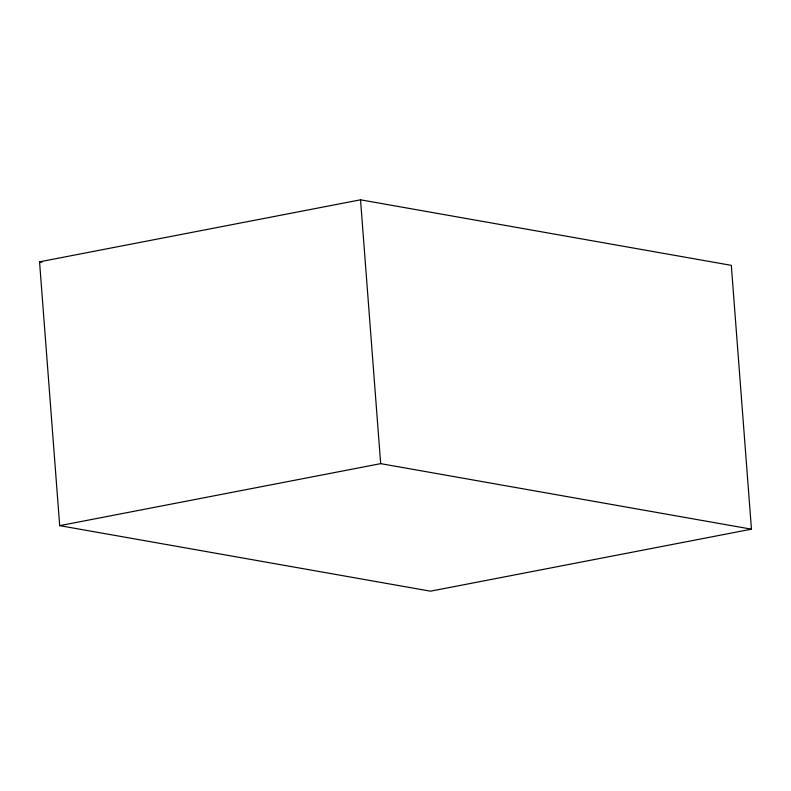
<?xml version="1.0" encoding="UTF-8"?>
<svg xmlns="http://www.w3.org/2000/svg" width="791" height="791" viewBox="0 0 791 791"><rect width="100%" height="100%" fill="white"/><g stroke="black" fill="none" stroke-linecap="round" stroke-linejoin="round"><path stroke-width="1.19" d="M39.55 261.821L360.528 199.816L731.309 265.351L751.45 529.179L430.472 591.184L59.691 525.649L39.55 261.821L41.982 262.256M59.691 525.649L380.669 463.645L751.45 529.179M360.528 199.816L380.669 463.645"/></g></svg>
